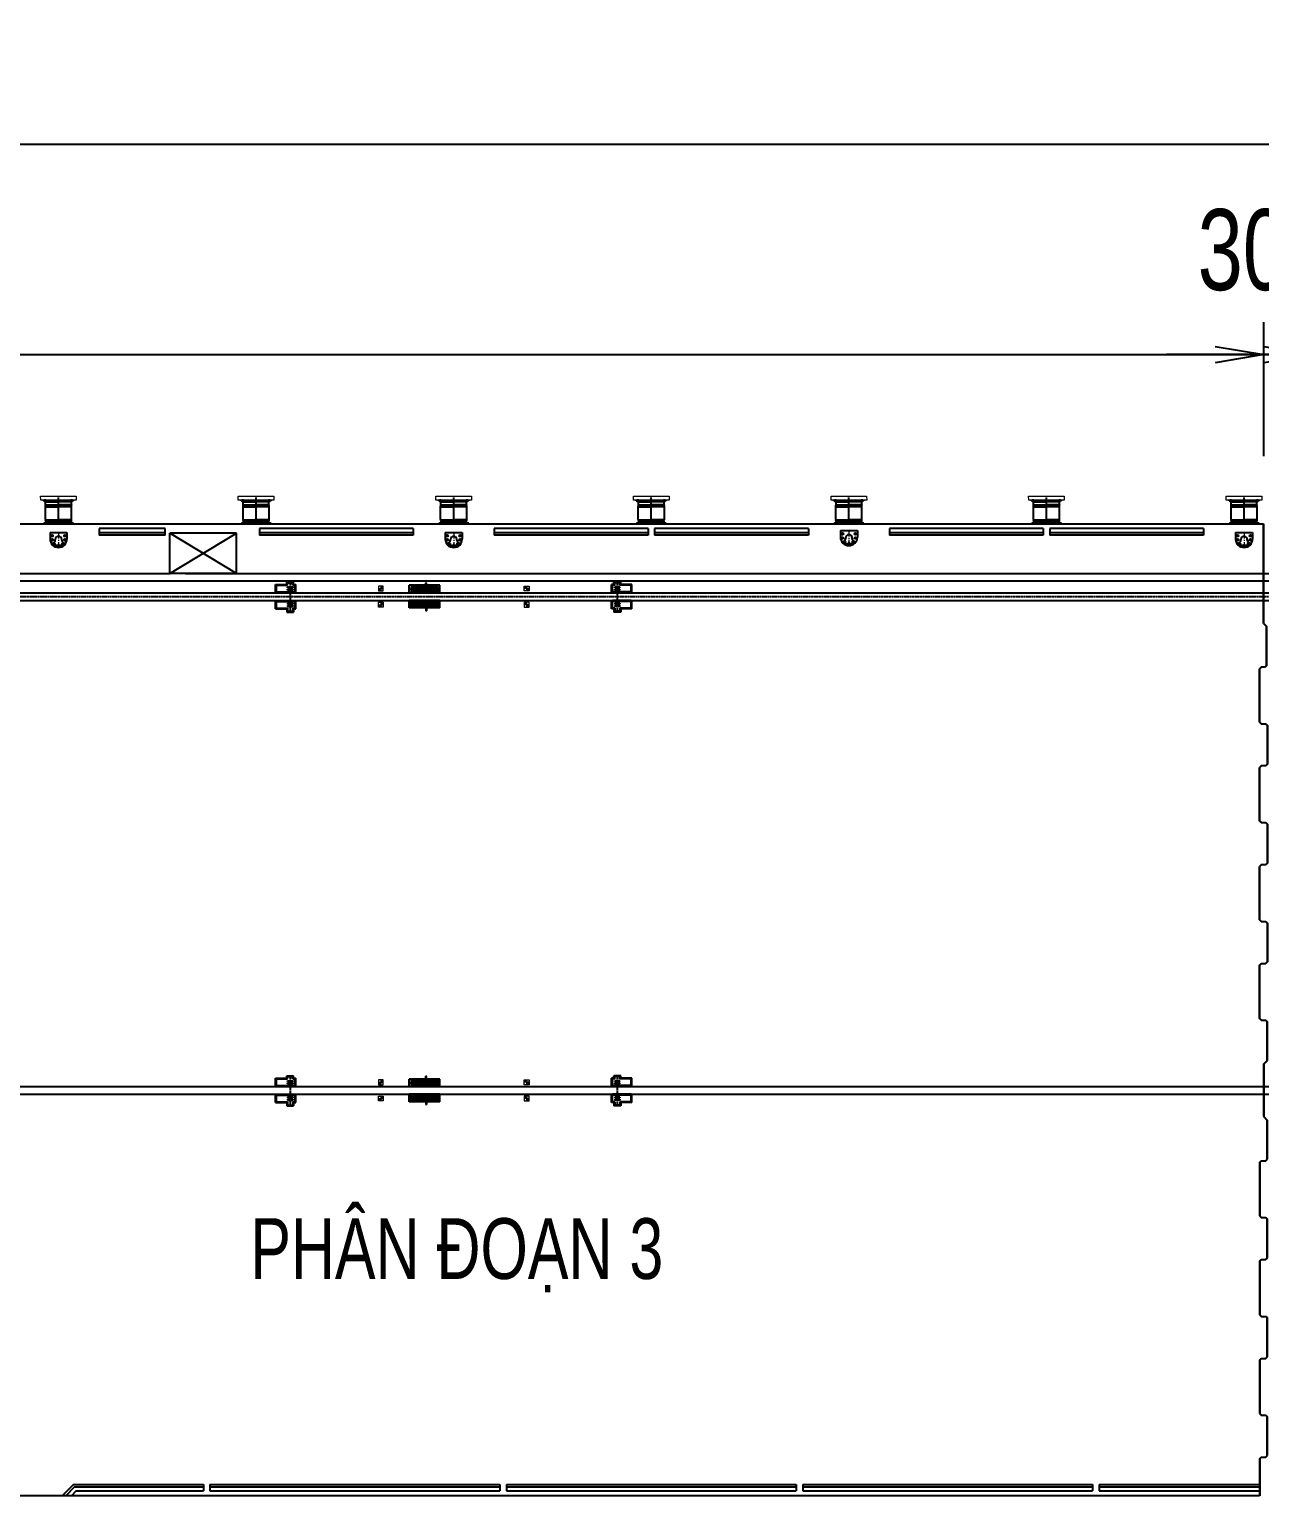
# Model space of a CAD drawing. Extents: x 3412 to 1212600, y 2456 to 246916.
# Drawn here: x 930326 to 1006291, y 128766 to 219290 of the extents above; entities that cross this region are included whole.
import ezdxf
from ezdxf.enums import TextEntityAlignment as Align

# ---------------------------------------------------------------- set-up
doc = ezdxf.new("R2010")
doc.units = 0
doc.header["$LTSCALE"] = 20
doc.header["$MEASUREMENT"] = 0
for name, pattern in [('ACAD_ISO10W100', [18, 12, -3, 0, -3]), ('CENTER', [2, 1.25, -0.25, 0.25, -0.25]), ('CENTER2', [28.575, 19.05, -3.175, 3.175, -3.175]), ('HIDDEN', [0.375, 0.25, -0.125])]:
    doc.linetypes.add(name, pattern=pattern)
doc.layers.get('0').update_dxf_attribs({"linetype": 'CONTINUOUS'})
doc.layers.get('DEFPOINTS').update_dxf_attribs({"linetype": 'CONTINUOUS'})
for name, color, linetype in [('BAO', 7, 'CONTINUOUS'), ('CEN', 1, 'CENTER'), ('DIM', 4, 'CONTINUOUS'), ('FENDER', 4, 'CONTINUOUS'), ('Gochanxe', 6, 'CONTINUOUS'), ('HATCH', 8, 'CONTINUOUS'), ('HIDDEN', 9, 'HIDDEN'), ('KHUAT', 8, 'HIDDEN'), ('Text-Vie', 4, 'CONTINUOUS'), ('THEP', 2, 'CONTINUOUS'), ('TRUC', 1, 'CENTER'), ('ve', 6, 'CONTINUOUS')]:
    doc.layers.add(name, color=color, linetype=linetype)
doc.styles.add('VNROMANS', font='vn_vni.shx', dxfattribs={"width": 0.75, "bigfont": 'bigfont.shx'})
doc.dimstyles.new('D2000', dxfattribs={"dimscale": 2000, "dimtxt": 2.5, "dimasz": 1.5, "dimexe": 1, "dimexo": 0, "dimgap": 0.65, "dimtad": 1, "dimdec": 0, "dimzin": 12, "dimdsep": 46, "dimtxsty": 'VNROMANS', "dimblk1": 'OPEN', "dimblk2": 'OPEN', "dimsah": 1, "dimcen": -1, "dimclrd": 4, "dimclre": 4, "dimclrt": 4, "dimadec": 0, "dimazin": 0, "dimtfac": 1, "dimtdec": 0, "dimtmove": 2, "dimatfit": 3, "dimldrblk": 'OPEN', "dimfxl": 1, "dimtolj": 1, "dimtzin": 12, "dimarcsym": 0})

# ---------------------------------------------------------------- blocks, each defined once
blk = doc.blocks.new('STOWN PIN')
at = {"layer": 'BAO'}
for p, q in [((1013225, 483978), (1013225, 483508)), ((1013225, 483978), (1015125, 483978)), ((1013225, 483508), (1015125, 483508)), ((1013355, 483903), (1013355, 483553)), ((1013355, 483903), (1014995, 483903)), ((1013355, 483553), (1014995, 483553)), ((1013475, 483818), (1013475, 483783)), ((1013475, 483818), (1014875, 483818)), ((1013475, 483783), (1014875, 483783)), ((1013475, 483638), (1013475, 483673)), ((1013475, 483673), (1014875, 483673)), ((1013475, 483638), (1014875, 483638)), ((1013575, 483818), (1013575, 483783)), ((1013575, 483638), (1013575, 483673)), ((1013875, 483853), (1013975, 483853)), ((1013875, 483853), (1013875, 483603)), ((1013875, 483603), (1013975, 483603)), ((1013975, 483853), (1013975, 483603)), ((1014375, 483853), (1014475, 483853)), ((1014375, 483853), (1014375, 483603)), ((1014375, 483603), (1014475, 483603)), ((1014475, 483853), (1014475, 483603)), ((1014775, 483818), (1014775, 483783)), ((1014775, 483638), (1014775, 483673)), ((1014875, 483818), (1014875, 483783)), ((1014875, 483638), (1014875, 483673)), ((1014995, 483903), (1014995, 483553)), ((1015125, 483978), (1015125, 483508)), ((1013225, 483048), (1013225, 482578)), ((1013225, 483048), (1015125, 483048)), ((1013225, 482578), (1015125, 482578)), ((1013355, 483003), (1014995, 483003)), ((1013355, 482653), (1013355, 483003)), ((1013355, 482653), (1014995, 482653)), ((1013475, 482918), (1014875, 482918)), ((1013475, 482918), (1013475, 482883)), ((1013475, 482883), (1014875, 482883)), ((1013475, 482773), (1014875, 482773)), ((1013475, 482738), (1013475, 482773)), ((1013475, 482738), (1014875, 482738)), ((1013575, 482918), (1013575, 482883)), ((1013575, 482738), (1013575, 482773)), ((1013875, 482703), (1013875, 482953)), ((1013875, 482953), (1013975, 482953)), ((1013875, 482703), (1013975, 482703)), ((1013975, 482703), (1013975, 482953)), ((1014375, 482703), (1014375, 482953)), ((1014375, 482953), (1014475, 482953)), ((1014375, 482703), (1014475, 482703)), ((1014475, 482703), (1014475, 482953)), ((1014775, 482918), (1014775, 482883)), ((1014775, 482738), (1014775, 482773)), ((1014875, 482918), (1014875, 482883)), ((1014875, 482738), (1014875, 482773)), ((1014995, 482653), (1014995, 483003)), ((1015125, 483048), (1015125, 482578))]:
    blk.add_line(p, q, dxfattribs=at)
at = {"layer": 'CEN', "ltscale": 0.1}
for p, q in [((1013225, 483728), (1015125, 483728)), ((1013460, 483803), (1013370, 483803)), ((1013460, 483653), (1013370, 483653)), ((1013415, 483848), (1013415, 483759)), ((1013415, 483609), (1013415, 483698)), ((1014075, 483764), (1014075, 483693)), ((1014890, 483803), (1014980, 483803)), ((1014890, 483653), (1014980, 483653)), ((1014935, 483848), (1014935, 483759)), ((1014935, 483609), (1014935, 483698)), ((1013225, 482828), (1015125, 482828)), ((1013460, 482903), (1013370, 482903)), ((1013460, 482753), (1013370, 482753)), ((1013415, 482948), (1013415, 482859)), ((1013415, 482709), (1013415, 482798)), ((1014075, 482793), (1014075, 482864)), ((1014890, 482903), (1014980, 482903)), ((1014890, 482753), (1014980, 482753)), ((1014935, 482948), (1014935, 482859)), ((1014935, 482709), (1014935, 482798))]:
    blk.add_line(p, q, dxfattribs=at)
at = {"layer": 'HIDDEN', "ltscale": 0.2}
for p, q in [((1014055, 483728), (1014055, 484151)), ((1014095, 483728), (1014095, 484151)), ((1014055, 482828), (1014055, 482406)), ((1014095, 482828), (1014095, 482406))]:
    blk.add_line(p, q, dxfattribs=at)
at = {"layer": 'KHUAT'}
for p, q in [((1013690, 483876), (1013780, 483876)), ((1013690, 483876), (1013690, 483786)), ((1013690, 483786), (1013780, 483786)), ((1013690, 483671), (1013780, 483671)), ((1013690, 483671), (1013690, 483581)), ((1013690, 483581), (1013780, 483581)), ((1013780, 483876), (1013780, 483786)), ((1013780, 483671), (1013780, 483581)), ((1014130, 483876), (1014130, 483786)), ((1014130, 483876), (1014220, 483876)), ((1014130, 483786), (1014220, 483786)), ((1014130, 483671), (1014130, 483581)), ((1014130, 483671), (1014220, 483671)), ((1014130, 483581), (1014220, 483581)), ((1014220, 483876), (1014220, 483786)), ((1014220, 483671), (1014220, 483581)), ((1014570, 483876), (1014660, 483876)), ((1014570, 483876), (1014570, 483786)), ((1014570, 483786), (1014660, 483786)), ((1014570, 483671), (1014660, 483671)), ((1014570, 483671), (1014570, 483581)), ((1014570, 483581), (1014660, 483581)), ((1014660, 483876), (1014660, 483786)), ((1014660, 483671), (1014660, 483581)), ((1013690, 482886), (1013690, 482961)), ((1013690, 482961), (1013780, 482961)), ((1013690, 482886), (1013780, 482886)), ((1013690, 482771), (1013780, 482771)), ((1013690, 482696), (1013690, 482771)), ((1013690, 482696), (1013780, 482696)), ((1013780, 482886), (1013780, 482961)), ((1013780, 482696), (1013780, 482771)), ((1014130, 482961), (1014220, 482961)), ((1014130, 482886), (1014130, 482961)), ((1014130, 482886), (1014220, 482886)), ((1014130, 482771), (1014220, 482771)), ((1014130, 482696), (1014130, 482771)), ((1014130, 482696), (1014220, 482696)), ((1014220, 482886), (1014220, 482961)), ((1014220, 482696), (1014220, 482771)), ((1014570, 482886), (1014570, 482961)), ((1014570, 482961), (1014660, 482961)), ((1014570, 482886), (1014660, 482886)), ((1014570, 482696), (1014570, 482771)), ((1014570, 482771), (1014660, 482771)), ((1014570, 482696), (1014660, 482696)), ((1014660, 482886), (1014660, 482961)), ((1014660, 482696), (1014660, 482771))]:
    blk.add_line(p, q, dxfattribs=at)
for centre in [(1014075, 483728), (1014075, 482828)]:
    blk.add_circle(centre, 20, dxfattribs=at)
for centre, radius, start, end in [((1014065, 484145), 12, 33.19479, 146.80525), ((1014085, 484145), 11.9, 33.18021, 146.81983), ((1014085, 484158), 11.9, 213.18021, 326.81983), ((1014065, 482412), 12, 213.19475, 326.80521), ((1014085, 482399), 11.9, 33.18017, 146.81979), ((1014085, 482412), 11.9, 213.18017, 326.81979)]:
    blk.add_arc(centre, radius, start, end, dxfattribs=at)
blk = doc.blocks.new('DEM1450')
at = {"layer": 'DIM', "color": 1, "linetype": 'CENTER2', "ltscale": 2}
for p, q in [((-1450804, 656360), (-1450804, 656532)), ((-1449154, 656360), (-1449154, 656532)), ((-1450804, 654952), (-1450804, 655124)), ((-1449154, 654952), (-1449154, 655124))]:
    blk.add_line(p, q, dxfattribs=at)
at = {"layer": 've', "color": 7}
for p, q in [((-1450904, 656425), (-1450904, 656467)), ((-1450904, 656467), (-1449054, 656467)), ((-1450904, 656425), (-1450846, 656425)), ((-1450774, 656367), (-1450846, 656425)), ((-1450846, 656425), (-1449979, 656425)), ((-1450774, 656367), (-1449979, 656367)), ((-1450774, 656188), (-1450774, 656367)), ((-1449054, 656425), (-1449979, 656425)), ((-1449184, 656367), (-1449979, 656367)), ((-1449184, 656367), (-1449112, 656425)), ((-1449184, 656188), (-1449184, 656367)), ((-1449054, 656425), (-1449054, 656467)), ((-1450786, 656065), (-1449979, 656065)), ((-1450786, 655290), (-1450786, 656058)), ((-1450785, 656072), (-1450775, 656174)), ((-1450774, 656181), (-1449979, 656181)), ((-1449184, 656181), (-1449979, 656181)), ((-1449172, 656065), (-1449979, 656065)), ((-1449173, 656072), (-1449183, 656174)), ((-1449172, 655290), (-1449172, 656058)), ((-1450904, 655059), (-1449979, 655059)), ((-1450904, 655017), (-1450904, 655059)), ((-1450904, 655017), (-1449054, 655017)), ((-1450751, 655117), (-1450809, 655059)), ((-1450784, 655269), (-1449979, 655269)), ((-1450757, 655173), (-1450780, 655249)), ((-1450752, 655153), (-1449979, 655153)), ((-1450751, 655117), (-1450751, 655132)), ((-1450751, 655117), (-1449979, 655117)), ((-1449173, 655269), (-1449979, 655269)), ((-1449205, 655153), (-1449979, 655153)), ((-1449207, 655117), (-1449979, 655117)), ((-1449054, 655059), (-1449979, 655059)), ((-1449719, 655059), (-1449894, 655059)), ((-1449174, 655059), (-1449219, 655059)), ((-1449207, 655117), (-1449207, 655132)), ((-1449207, 655117), (-1449207, 655132)), ((-1449207, 655117), (-1449149, 655059)), ((-1449207, 655117), (-1449174, 655084)), ((-1449201, 655173), (-1449178, 655249)), ((-1449054, 655017), (-1449054, 655059))]:
    blk.add_line(p, q, dxfattribs=at)
at = {"layer": 've', "color": 1, "linetype": 'ACAD_ISO10W100', "ltscale": 0.1}
blk.add_line((-1449979, 655017), (-1449979, 656639), dxfattribs=at)
blk.add_line((-1449979, 655017), (-1449979, 656639), dxfattribs=at)
at = {"layer": 've', "color": 7}
for centre, start, end in [((-1450641, 656058), 174.09386, 180), ((-1450919, 656188), 354.09386, 0), ((-1449039, 656188), 180, 185.90614), ((-1449317, 656058), 0, 5.90614), ((-1450641, 655290), 180, 196.78983), ((-1450896, 655132), 0, 16.78983), ((-1449062, 655132), 163.21017, 180), ((-1449317, 655290), 343.21017, 0)]:
    blk.add_arc(centre, 145, start, end, dxfattribs=at)
blk = doc.blocks.new('_OPEN')
at = {"color": 0, "linetype": 'ByBlock'}
for p, q in [((-1, 0.167), (0, 0)), ((0, 0), (-1, -0.167)), ((0, 0), (-1, 0))]:
    blk.add_line(p, q, dxfattribs=at)
blk = doc.blocks.new('*D77')
at = {"layer": 'DEFPOINTS', "color": 0, "transparency": 16777216}
for p in [(1009538, 199207), (809538, 192931), (1009538, 192931)]:
    blk.add_point(p, dxfattribs=at)
at = {"layer": 'DIM', "color": 4, "lineweight": -2, "transparency": 16777216}
for p, q in [((809538, 192931), (809538, 201207)), ((1009538, 192931), (1009538, 201207)), ((812538, 199207), (1006538, 199207))]:
    blk.add_line(p, q, dxfattribs=at)
at = {"layer": 'DIM', "color": 4, "lineweight": -2, "transparency": 16777216, "xscale": 3000, "yscale": 3000, "zscale": 3000, "rotation": 180}
blk.add_blockref('_OPEN', (809538, 199207), dxfattribs=at)
at = {"layer": 'DIM', "color": 4, "lineweight": -2, "transparency": 16777216, "xscale": 3000, "yscale": 3000, "zscale": 3000}
blk.add_blockref('_OPEN', (1009538, 199207), dxfattribs=at)
at = {"layer": 'DIM', "color": 4, "transparency": 16777216, "insert": (909538, 203007), "char_height": 5000, "attachment_point": 5, "style": 'VNROMANS'}
blk.add_mtext('\\A1;200000', dxfattribs=at)
blk = doc.blocks.new('*D79')
at = {"layer": 'DEFPOINTS', "color": 0, "transparency": 16777216}
for p in [(1206528, 212209), (406528, 192931), (1206528, 192931)]:
    blk.add_point(p, dxfattribs=at)
at = {"layer": 'DIM', "color": 4, "lineweight": -2, "transparency": 16777216}
for p, q in [((406528, 192931), (406528, 214209)), ((1206528, 192931), (1206528, 214209)), ((409528, 212209), (1203528, 212209))]:
    blk.add_line(p, q, dxfattribs=at)
at = {"layer": 'DIM', "color": 4, "lineweight": -2, "transparency": 16777216, "xscale": 3000, "yscale": 3000, "zscale": 3000, "rotation": 180}
blk.add_blockref('_OPEN', (406528, 212209), dxfattribs=at)
at = {"layer": 'DIM', "color": 4, "lineweight": -2, "transparency": 16777216, "xscale": 3000, "yscale": 3000, "zscale": 3000}
blk.add_blockref('_OPEN', (1206528, 212209), dxfattribs=at)
at = {"layer": 'DIM', "color": 4, "transparency": 16777216, "insert": (806528, 216009), "char_height": 5000, "attachment_point": 5, "style": 'VNROMANS'}
blk.add_mtext('\\A1;800000', dxfattribs=at)
blk = doc.blocks.new('KHE')
at = {"layer": 'BAO'}
for p, q in [((7378565, 1113151), (7378565, 1119311)), ((7378585, 1113151), (7378585, 1119311)), ((7378565, 1113151), (7378755, 1112961)), ((7378585, 1113151), (7378775, 1112961)), ((7378585, 1113151), (7378775, 1112961)), ((7378755, 1110561), (7378755, 1112961)), ((7378775, 1110561), (7378775, 1112961)), ((7378775, 1110561), (7378775, 1112961)), ((7378427, 1110461), (7378327, 1110361)), ((7378327, 1107061), (7378327, 1110361)), ((7378447, 1110461), (7378347, 1110361)), ((7378447, 1110461), (7378347, 1110361)), ((7378347, 1107061), (7378347, 1110361)), ((7378347, 1107061), (7378347, 1110361)), ((7378675, 1110461), (7378427, 1110461)), ((7378755, 1110561), (7378655, 1110461)), ((7378775, 1110561), (7378675, 1110461)), ((7378327, 1107061), (7378427, 1106961)), ((7378347, 1107061), (7378447, 1106961)), ((7378347, 1107061), (7378447, 1106961)), ((7378427, 1106961), (7378722, 1106961)), ((7378447, 1106961), (7378722, 1106961)), ((7378702, 1106961), (7378802, 1106861)), ((7378722, 1106961), (7378822, 1106861)), ((7378722, 1106961), (7378822, 1106861)), ((7378802, 1106861), (7378802, 1104461)), ((7378822, 1106861), (7378822, 1104461)), ((7378822, 1106861), (7378822, 1104461)), ((7378802, 1104461), (7378702, 1104361)), ((7378822, 1104461), (7378722, 1104361)), ((7378822, 1104461), (7378722, 1104361)), ((7378427, 1104361), (7378327, 1104261)), ((7378327, 1100961), (7378327, 1104261)), ((7378447, 1104361), (7378347, 1104261)), ((7378447, 1104361), (7378347, 1104261)), ((7378347, 1100961), (7378347, 1104261)), ((7378347, 1100961), (7378347, 1104261)), ((7378722, 1104361), (7378427, 1104361)), ((7378722, 1104361), (7378447, 1104361)), ((7378327, 1100961), (7378427, 1100861)), ((7378347, 1100961), (7378447, 1100861)), ((7378347, 1100961), (7378447, 1100861)), ((7378427, 1100861), (7378722, 1100861)), ((7378447, 1100861), (7378722, 1100861)), ((7378702, 1100861), (7378802, 1100761)), ((7378722, 1100861), (7378822, 1100761)), ((7378722, 1100861), (7378822, 1100761)), ((7378802, 1100761), (7378802, 1098361)), ((7378822, 1100761), (7378822, 1098361)), ((7378822, 1100761), (7378822, 1098361)), ((7378427, 1098261), (7378327, 1098161)), ((7378327, 1094861), (7378327, 1098161)), ((7378447, 1098261), (7378347, 1098161)), ((7378447, 1098261), (7378347, 1098161)), ((7378347, 1094861), (7378347, 1098161)), ((7378347, 1094861), (7378347, 1098161)), ((7378722, 1098261), (7378427, 1098261)), ((7378722, 1098261), (7378447, 1098261)), ((7378802, 1098361), (7378702, 1098261)), ((7378822, 1098361), (7378722, 1098261)), ((7378822, 1098361), (7378722, 1098261)), ((7378427, 1094761), (7378327, 1094861)), ((7378447, 1094761), (7378347, 1094861)), ((7378447, 1094761), (7378347, 1094861)), ((7378427, 1094761), (7378722, 1094761)), ((7378447, 1094761), (7378722, 1094761)), ((7378702, 1094761), (7378802, 1094661)), ((7378722, 1094761), (7378822, 1094661)), ((7378722, 1094761), (7378822, 1094661)), ((7378802, 1094661), (7378802, 1092261)), ((7378822, 1094661), (7378822, 1092261)), ((7378822, 1094661), (7378822, 1092261)), ((7378327, 1092061), (7378427, 1092161)), ((7378327, 1088761), (7378327, 1092061)), ((7378347, 1092061), (7378447, 1092161)), ((7378347, 1092061), (7378447, 1092161)), ((7378347, 1088761), (7378347, 1092061)), ((7378347, 1088761), (7378347, 1092061)), ((7378427, 1092161), (7378722, 1092161)), ((7378447, 1092161), (7378722, 1092161)), ((7378802, 1092261), (7378702, 1092161)), ((7378822, 1092261), (7378722, 1092161)), ((7378822, 1092261), (7378722, 1092161)), ((7378427, 1088661), (7378327, 1088761)), ((7378447, 1088661), (7378347, 1088761)), ((7378447, 1088661), (7378347, 1088761)), ((7378427, 1088661), (7378722, 1088661)), ((7378447, 1088661), (7378722, 1088661)), ((7378702, 1088661), (7378802, 1088561)), ((7378722, 1088661), (7378822, 1088561)), ((7378722, 1088661), (7378822, 1088561)), ((7378802, 1086181), (7378802, 1088561)), ((7378822, 1086181), (7378822, 1088561)), ((7378565, 1085943), (7378802, 1086181)), ((7378565, 1085943), (7378565, 1082718)), ((7378585, 1085943), (7378822, 1086181)), ((7378585, 1085943), (7378585, 1082718)), ((7378585, 1085943), (7378585, 1082718)), ((7378565, 1082718), (7378802, 1082481)), ((7378585, 1082718), (7378822, 1082481)), ((7378805, 1080081), (7378802, 1082481)), ((7378825, 1080081), (7378822, 1082481)), ((7378327, 1079881), (7378427, 1079981)), ((7378347, 1079881), (7378447, 1079981)), ((7378347, 1079881), (7378447, 1079981)), ((7378427, 1079981), (7378725, 1079981)), ((7378447, 1079981), (7378722, 1079981)), ((7378705, 1079981), (7378805, 1080081)), ((7378725, 1079981), (7378825, 1080081)), ((7378725, 1079981), (7378825, 1080081)), ((7378327, 1079881), (7378327, 1076581)), ((7378347, 1079881), (7378347, 1076581)), ((7378347, 1079881), (7378347, 1076581)), ((7378327, 1076581), (7378427, 1076481)), ((7378347, 1076581), (7378447, 1076481)), ((7378347, 1076581), (7378447, 1076481)), ((7378427, 1076481), (7378722, 1076481)), ((7378447, 1076481), (7378722, 1076481)), ((7378702, 1076481), (7378802, 1076381)), ((7378722, 1076481), (7378822, 1076381)), ((7378722, 1076481), (7378822, 1076381)), ((7378802, 1073981), (7378802, 1076381)), ((7378822, 1073981), (7378822, 1076381)), ((7378822, 1073981), (7378822, 1076381)), ((7378327, 1073781), (7378427, 1073881)), ((7378327, 1073781), (7378327, 1070481)), ((7378347, 1073781), (7378447, 1073881)), ((7378347, 1073781), (7378447, 1073881)), ((7378347, 1073781), (7378347, 1070481)), ((7378347, 1073781), (7378347, 1070481)), ((7378427, 1073881), (7378722, 1073881)), ((7378447, 1073881), (7378722, 1073881)), ((7378702, 1073881), (7378802, 1073981)), ((7378722, 1073881), (7378822, 1073981)), ((7378722, 1073881), (7378822, 1073981)), ((7378327, 1070481), (7378427, 1070381)), ((7378347, 1070481), (7378447, 1070381)), ((7378347, 1070481), (7378447, 1070381)), ((7378427, 1070381), (7378722, 1070381)), ((7378447, 1070381), (7378722, 1070381)), ((7378702, 1070381), (7378802, 1070281)), ((7378722, 1070381), (7378822, 1070281)), ((7378722, 1070381), (7378822, 1070281)), ((7378802, 1067881), (7378802, 1070281)), ((7378822, 1067881), (7378822, 1070281)), ((7378822, 1067881), (7378822, 1070281)), ((7378327, 1067681), (7378427, 1067781)), ((7378327, 1067681), (7378327, 1064381)), ((7378347, 1067681), (7378447, 1067781)), ((7378347, 1067681), (7378447, 1067781)), ((7378347, 1067681), (7378347, 1064381)), ((7378347, 1067681), (7378347, 1064381)), ((7378427, 1067781), (7378722, 1067781)), ((7378447, 1067781), (7378722, 1067781)), ((7378702, 1067781), (7378802, 1067881)), ((7378722, 1067781), (7378822, 1067881)), ((7378722, 1067781), (7378822, 1067881)), ((7378327, 1064381), (7378427, 1064281)), ((7378347, 1064381), (7378447, 1064281)), ((7378347, 1064381), (7378447, 1064281)), ((7378427, 1064281), (7378722, 1064281)), ((7378447, 1064281), (7378722, 1064281)), ((7378702, 1064281), (7378802, 1064181)), ((7378722, 1064281), (7378822, 1064181)), ((7378722, 1064281), (7378822, 1064181)), ((7378802, 1061781), (7378802, 1064181)), ((7378822, 1061781), (7378822, 1064181)), ((7378822, 1061781), (7378822, 1064181)), ((7378327, 1061581), (7378427, 1061681)), ((7378327, 1061581), (7378327, 1059311)), ((7378347, 1061581), (7378447, 1061681)), ((7378347, 1061581), (7378447, 1061681)), ((7378347, 1061581), (7378347, 1059311)), ((7378347, 1061581), (7378347, 1059311)), ((7378427, 1061681), (7378722, 1061681)), ((7378447, 1061681), (7378722, 1061681)), ((7378702, 1061681), (7378802, 1061781)), ((7378722, 1061681), (7378822, 1061781)), ((7378722, 1061681), (7378822, 1061781))]:
    blk.add_line(p, q, dxfattribs=at)
blk = doc.blocks.new('*D87')
at = {"layer": 'DEFPOINTS', "color": 0, "transparency": 16777216}
for p in [(1009538, 199207), (1006539, 192931), (1009538, 192931)]:
    blk.add_point(p, dxfattribs=at)
at = {"layer": 'DIM', "color": 4, "lineweight": -2, "transparency": 16777216}
for p, q in [((1006539, 192931), (1006539, 201207)), ((1009538, 192931), (1009538, 201207)), ((1003539, 199207), (1000539, 199207)), ((1006539, 199207), (1009538, 199207)), ((1012538, 199207), (1015538, 199207))]:
    blk.add_line(p, q, dxfattribs=at)
at = {"layer": 'DIM', "color": 4, "lineweight": -2, "transparency": 16777216, "xscale": 3000, "yscale": 3000, "zscale": 3000}
blk.add_blockref('_OPEN', (1006539, 199207), dxfattribs=at)
at = {"layer": 'DIM', "color": 4, "lineweight": -2, "transparency": 16777216, "xscale": 3000, "yscale": 3000, "zscale": 3000, "rotation": 180}
blk.add_blockref('_OPEN', (1009538, 199207), dxfattribs=at)
at = {"layer": 'DIM', "color": 4, "transparency": 16777216, "insert": (1008039, 205657), "char_height": 5000, "attachment_point": 5, "style": 'VNROMANS'}
blk.add_mtext('\\A1;3000', dxfattribs=at)
blk = doc.blocks.new('gcx')
at = {"layer": 'Gochanxe'}
for p, q in [((528100, -300), (528100, -700)), ((532183, -300), (528100, -300)), ((532183, -550), (528100, -550)), ((532183, -700), (528100, -700)), ((532183, -700), (532183, -300)), ((538000, -300), (538000, -700)), ((547500, -300), (538000, -300)), ((547500, -550), (538000, -550)), ((547500, -700), (538000, -700)), ((547500, -300), (547500, -700)), ((552500, -300), (552500, -700)), ((562000, -300), (552500, -300)), ((562000, -550), (552500, -550)), ((562000, -700), (552500, -700)), ((562000, -300), (562000, -700)), ((562400, -300), (562400, -700)), ((571900, -300), (562400, -300)), ((571900, -550), (562400, -550)), ((571900, -700), (562400, -700)), ((571900, -300), (571900, -700)), ((576900, -300), (576900, -700)), ((586400, -300), (576900, -300)), ((586400, -550), (576900, -550)), ((586400, -700), (576900, -700)), ((586400, -300), (586400, -700)), ((586800, -300), (586800, -700)), ((596300, -300), (586800, -300)), ((596300, -550), (586800, -550)), ((596300, -700), (586800, -700)), ((596300, -300), (596300, -700)), ((526530, -59300), (525830, -60000)), ((526592, -59450), (526042, -60000)), ((526696, -59700), (526396, -60000)), ((526530, -59300), (534550, -59300)), ((526592, -59450), (534550, -59450)), ((526696, -59700), (534550, -59700)), ((534550, -59300), (534550, -59700)), ((534950, -59300), (534950, -59700)), ((534950, -59300), (552850, -59300)), ((534950, -59450), (552850, -59450)), ((534950, -59700), (552850, -59700)), ((552850, -59300), (552850, -59700)), ((553250, -59300), (553250, -59700)), ((553250, -59300), (571150, -59300)), ((553250, -59450), (571150, -59450)), ((553250, -59700), (571150, -59700)), ((571150, -59300), (571150, -59700)), ((571550, -59300), (571550, -59700)), ((571550, -59300), (589450, -59300)), ((571550, -59450), (589450, -59450)), ((571550, -59700), (589450, -59700)), ((589450, -59300), (589450, -59700)), ((589850, -59300), (589850, -59700)), ((589850, -59300), (599753, -59300)), ((589850, -59450), (599753, -59450)), ((589850, -59700), (599753, -59700))]:
    blk.add_line(p, q, dxfattribs=at)

msp = doc.modelspace()

# ---------------------------------------------------------------- hatches: boundary and pattern name
at = {"layer": 'BAO', "linetype": 'ByBlock', "lineweight": 15}
h = msp.add_hatch(color=256, dxfattribs=at)
h.paths.add_polyline_path([(952178.412, 184915.991), (952028.412, 184915.991), (952028.412, 184765.991), (952178.412, 184765.991)])
h.paths.add_polyline_path([(952028.412, 184765.991), (951878.412, 184765.991), (951878.412, 184615.991), (952028.412, 184615.991)])
h = msp.add_hatch(color=256, dxfattribs=at)
h.paths.add_polyline_path([(960878.412, 184915.991), (961028.412, 184915.991), (961028.412, 184765.991), (960878.412, 184765.991)])
h.paths.add_polyline_path([(961028.412, 184765.991), (961178.412, 184765.991), (961178.412, 184615.991), (961028.412, 184615.991)])
h = msp.add_hatch(color=256, dxfattribs=at)
h.paths.add_polyline_path([(952178.412, 183915.991), (952028.412, 183915.991), (952028.412, 183765.991), (952178.412, 183765.991)])
h.paths.add_polyline_path([(952028.412, 183765.991), (951878.412, 183765.991), (951878.412, 183615.991), (952028.412, 183615.991)])
h = msp.add_hatch(color=256, dxfattribs=at)
h.paths.add_polyline_path([(960878.412, 183915.991), (961028.412, 183915.991), (961028.412, 183765.991), (960878.412, 183765.991)])
h.paths.add_polyline_path([(961028.412, 183765.991), (961178.412, 183765.991), (961178.412, 183615.991), (961028.412, 183615.991)])
h = msp.add_hatch(color=256, dxfattribs=at)
h.paths.add_polyline_path([(952178.412, 154435.991), (952028.412, 154435.991), (952028.412, 154285.991), (952178.412, 154285.991)])
h.paths.add_polyline_path([(952028.412, 154285.991), (951878.412, 154285.991), (951878.412, 154135.991), (952028.412, 154135.991)])
h = msp.add_hatch(color=256, dxfattribs=at)
h.paths.add_polyline_path([(960878.412, 154435.991), (961028.412, 154435.991), (961028.412, 154285.991), (960878.412, 154285.991)])
h.paths.add_polyline_path([(961028.412, 154285.991), (961178.412, 154285.991), (961178.412, 154135.991), (961028.412, 154135.991)])
h = msp.add_hatch(color=256, dxfattribs=at)
h.paths.add_polyline_path([(952178.412, 153435.991), (952028.412, 153435.991), (952028.412, 153285.991), (952178.412, 153285.991)])
h.paths.add_polyline_path([(952028.412, 153285.991), (951878.412, 153285.991), (951878.412, 153135.991), (952028.412, 153135.991)])
h = msp.add_hatch(color=256, dxfattribs=at)
h.paths.add_polyline_path([(960878.412, 153435.991), (961028.412, 153435.991), (961028.412, 153285.991), (960878.412, 153285.991)])
h.paths.add_polyline_path([(961028.412, 153285.991), (961178.412, 153285.991), (961178.412, 153135.991), (961028.412, 153135.991)])

# ---------------------------------------------------------------- linework, layer by layer
at = {"color": 7}
for p, q in [((906538.412, 188765.991), (950398.412, 188765.991)), ((950398.412, 188765.991), (1006518.412, 188765.991))]:
    msp.add_line(p, q, dxfattribs=at)
at = {"layer": 'BAO'}
for p, q in [((980406.196, 188346.991), (980406.196, 187939.491)), ((980406.196, 188346.991), (981451.196, 188346.991)), ((981451.196, 188346.991), (981451.196, 187939.491)), ((931605.912, 188230.991), (931605.912, 187823.491)), ((931605.912, 188230.991), (932650.912, 188230.991)), ((931930.691, 187744.076), (931930.691, 187797.187)), ((932326.132, 187744.076), (932326.132, 187797.187)), ((932650.912, 188230.991), (932650.912, 187823.491)), ((939010.912, 185695.991), (943110.961, 188195.991)), ((943110.912, 185695.991), (939010.912, 188195.991)), ((943110.912, 185695.991), (943110.912, 188195.991)), ((956005.912, 188230.991), (956005.912, 187823.491)), ((956005.912, 188230.991), (957050.912, 188230.991)), ((956330.691, 187744.076), (956330.691, 187797.187)), ((956726.132, 187744.076), (956726.132, 187797.187)), ((957050.912, 188230.991), (957050.912, 187823.491)), ((980730.975, 187860.076), (980730.975, 187913.187)), ((981126.417, 187860.076), (981126.417, 187913.187)), ((1004805.912, 188230.991), (1004805.912, 187823.491)), ((1004805.912, 188230.991), (1005850.912, 188230.991)), ((1005130.691, 187744.076), (1005130.691, 187797.187)), ((1005526.132, 187744.076), (1005526.132, 187797.187)), ((1005850.912, 188230.991), (1005850.912, 187823.491)), ((818710.961, 185695.991), (939010.912, 185695.991)), ((939978.412, 185695.991), (1015078.412, 185695.991)), ((815078.412, 185235.991), (939978.412, 185235.991)), ((939978.412, 185235.991), (1015078.412, 185235.991)), ((945528.412, 185020.991), (946218.412, 185020.991)), ((945528.412, 184545.991), (945528.412, 185020.991)), ((945578.412, 184970.991), (945528.412, 185020.991)), ((945578.412, 184970.991), (946268.412, 184970.991)), ((945578.412, 184495.991), (945578.412, 184970.991)), ((946218.412, 185170.991), (946638.412, 185170.991)), ((946218.412, 185020.991), (946218.412, 185170.991)), ((946268.412, 185120.991), (946218.412, 185170.991)), ((946218.412, 185020.991), (946268.412, 184970.991)), ((946268.412, 184970.991), (946268.412, 185120.991)), ((946268.412, 185120.991), (946588.412, 185120.991)), ((946268.412, 184815.991), (946268.412, 184865.991)), ((946268.412, 184865.991), (946588.412, 184865.991)), ((946268.412, 184815.991), (946588.412, 184815.991)), ((946268.412, 184725.991), (946588.412, 184725.991)), ((946268.412, 184675.991), (946268.412, 184725.991)), ((946268.412, 184675.991), (946588.412, 184675.991)), ((946588.412, 185120.991), (946638.412, 185170.991)), ((946588.412, 184970.991), (946588.412, 185120.991)), ((946638.412, 185020.991), (946588.412, 184970.991)), ((946588.412, 184970.991), (946728.412, 184970.991)), ((946588.412, 184815.991), (946588.412, 184865.991)), ((946588.412, 184675.991), (946588.412, 184725.991)), ((946638.412, 185020.991), (946638.412, 185170.991)), ((946638.412, 185020.991), (946778.412, 185020.991)), ((946728.412, 184495.991), (946728.412, 184970.991)), ((946778.412, 184545.991), (946778.412, 185020.991)), ((966278.412, 184545.991), (966278.412, 185020.991)), ((966418.412, 185020.991), (966278.412, 185020.991)), ((966328.412, 184495.991), (966328.412, 184970.991)), ((966468.412, 184970.991), (966328.412, 184970.991)), ((966838.412, 185170.991), (966418.412, 185170.991)), ((966418.412, 185020.991), (966418.412, 185170.991)), ((966468.412, 185120.991), (966418.412, 185170.991)), ((966418.412, 185020.991), (966468.412, 184970.991)), ((966468.412, 184970.991), (966468.412, 185120.991)), ((966788.412, 185120.991), (966468.412, 185120.991)), ((966468.412, 184815.991), (966468.412, 184865.991)), ((966788.412, 184865.991), (966468.412, 184865.991)), ((966788.412, 184815.991), (966468.412, 184815.991)), ((966788.412, 184725.991), (966468.412, 184725.991)), ((966468.412, 184675.991), (966468.412, 184725.991)), ((966788.412, 184675.991), (966468.412, 184675.991)), ((966788.412, 185120.991), (966838.412, 185170.991)), ((966788.412, 184970.991), (966788.412, 185120.991)), ((966838.412, 185020.991), (966788.412, 184970.991)), ((967478.412, 184970.991), (966788.412, 184970.991)), ((966788.412, 184815.991), (966788.412, 184865.991)), ((966788.412, 184675.991), (966788.412, 184725.991)), ((966838.412, 185020.991), (966838.412, 185170.991)), ((967528.412, 185020.991), (966838.412, 185020.991)), ((967478.412, 184970.991), (967528.412, 185020.991)), ((967478.412, 184495.991), (967478.412, 184970.991)), ((967528.412, 184545.991), (967528.412, 185020.991)), ((411706.595, 184495.991), (1008695.912, 184495.991)), ((411706.595, 184035.991), (1008695.912, 184035.991)), ((936178.412, 184495.991), (939978.412, 184495.991)), ((945578.412, 184495.991), (945528.412, 184545.991)), ((945578.412, 184035.991), (945528.412, 183985.991)), ((945528.412, 183510.991), (945528.412, 183985.991)), ((945578.412, 184570.991), (946728.412, 184570.991)), ((945578.412, 184495.991), (946728.412, 184495.991)), ((945578.412, 184035.991), (946728.412, 184035.991)), ((945578.412, 183560.991), (945578.412, 184035.991)), ((945578.412, 183960.991), (946728.412, 183960.991)), ((946268.412, 183855.991), (946588.412, 183855.991)), ((946268.412, 183855.991), (946268.412, 183805.991)), ((946268.412, 183805.991), (946588.412, 183805.991)), ((946588.412, 183855.991), (946588.412, 183805.991)), ((946778.412, 184545.991), (946728.412, 184495.991)), ((946778.412, 183985.991), (946728.412, 184035.991)), ((946728.412, 183560.991), (946728.412, 184035.991)), ((946778.412, 183510.991), (946778.412, 183985.991)), ((966278.412, 184545.991), (966328.412, 184495.991)), ((966278.412, 183985.991), (966328.412, 184035.991)), ((966278.412, 183510.991), (966278.412, 183985.991)), ((967478.412, 184570.991), (966328.412, 184570.991)), ((967478.412, 184495.991), (966328.412, 184495.991)), ((967478.412, 184035.991), (966328.412, 184035.991)), ((966328.412, 183560.991), (966328.412, 184035.991)), ((967478.412, 183960.991), (966328.412, 183960.991)), ((966788.412, 183855.991), (966468.412, 183855.991)), ((966468.412, 183855.991), (966468.412, 183805.991)), ((966788.412, 183805.991), (966468.412, 183805.991)), ((966788.412, 183855.991), (966788.412, 183805.991)), ((967478.412, 184495.991), (967528.412, 184545.991)), ((967478.412, 184035.991), (967528.412, 183985.991)), ((967478.412, 183560.991), (967478.412, 184035.991)), ((967528.412, 183510.991), (967528.412, 183985.991)), ((945578.412, 183560.991), (945528.412, 183510.991)), ((945528.412, 183510.991), (946218.412, 183510.991)), ((945578.412, 183560.991), (946268.412, 183560.991)), ((946268.412, 183560.991), (946218.412, 183510.991)), ((946218.412, 183510.991), (946218.412, 183310.991)), ((946268.412, 183360.991), (946218.412, 183310.991)), ((946218.412, 183310.991), (946638.412, 183310.991)), ((946268.412, 183715.991), (946268.412, 183665.991)), ((946268.412, 183715.991), (946588.412, 183715.991)), ((946268.412, 183665.991), (946588.412, 183665.991)), ((946268.412, 183560.991), (946268.412, 183360.991)), ((946268.412, 183360.991), (946588.412, 183360.991)), ((946588.412, 183715.991), (946588.412, 183665.991)), ((946638.412, 183510.991), (946588.412, 183560.991)), ((946588.412, 183560.991), (946728.412, 183560.991)), ((946588.412, 183560.991), (946588.412, 183360.991)), ((946588.412, 183360.991), (946638.412, 183310.991)), ((946638.412, 183510.991), (946778.412, 183510.991)), ((946638.412, 183510.991), (946638.412, 183310.991)), ((946728.412, 183560.991), (946778.412, 183510.991)), ((966328.412, 183560.991), (966278.412, 183510.991)), ((966418.412, 183510.991), (966278.412, 183510.991)), ((966468.412, 183560.991), (966328.412, 183560.991)), ((966418.412, 183510.991), (966468.412, 183560.991)), ((966418.412, 183510.991), (966418.412, 183310.991)), ((966468.412, 183360.991), (966418.412, 183310.991)), ((966838.412, 183310.991), (966418.412, 183310.991)), ((966468.412, 183715.991), (966468.412, 183665.991)), ((966788.412, 183715.991), (966468.412, 183715.991)), ((966788.412, 183665.991), (966468.412, 183665.991)), ((966468.412, 183560.991), (966468.412, 183360.991)), ((966788.412, 183360.991), (966468.412, 183360.991)), ((966788.412, 183715.991), (966788.412, 183665.991)), ((966788.412, 183560.991), (966838.412, 183510.991)), ((966788.412, 183560.991), (966788.412, 183360.991)), ((967478.412, 183560.991), (966788.412, 183560.991)), ((966788.412, 183360.991), (966838.412, 183310.991)), ((966838.412, 183510.991), (966838.412, 183310.991)), ((967528.412, 183510.991), (966838.412, 183510.991)), ((967478.412, 183560.991), (967528.412, 183510.991)), ((411706.595, 154015.991), (1009210.535, 154015.991)), ((945528.412, 154540.991), (946218.412, 154540.991)), ((945528.412, 154065.991), (945528.412, 154540.991)), ((945578.412, 154490.991), (945528.412, 154540.991)), ((945578.412, 154015.991), (945528.412, 154065.991)), ((945578.412, 154490.991), (946268.412, 154490.991)), ((945578.412, 154015.991), (945578.412, 154490.991)), ((945578.412, 154090.991), (946728.412, 154090.991)), ((945578.412, 154015.991), (946728.412, 154015.991)), ((946218.412, 154690.991), (946638.412, 154690.991)), ((946218.412, 154540.991), (946218.412, 154690.991)), ((946268.412, 154640.991), (946218.412, 154690.991)), ((946218.412, 154540.991), (946268.412, 154490.991)), ((946268.412, 154490.991), (946268.412, 154640.991)), ((946268.412, 154640.991), (946588.412, 154640.991)), ((946268.412, 154335.991), (946268.412, 154385.991)), ((946268.412, 154385.991), (946588.412, 154385.991)), ((946268.412, 154335.991), (946588.412, 154335.991)), ((946268.412, 154245.991), (946588.412, 154245.991)), ((946268.412, 154195.991), (946268.412, 154245.991)), ((946268.412, 154195.991), (946588.412, 154195.991)), ((946588.412, 154640.991), (946638.412, 154690.991)), ((946588.412, 154490.991), (946588.412, 154640.991)), ((946638.412, 154540.991), (946588.412, 154490.991)), ((946588.412, 154490.991), (946728.412, 154490.991)), ((946588.412, 154335.991), (946588.412, 154385.991)), ((946588.412, 154195.991), (946588.412, 154245.991)), ((946638.412, 154540.991), (946638.412, 154690.991)), ((946638.412, 154540.991), (946778.412, 154540.991)), ((946728.412, 154015.991), (946728.412, 154490.991)), ((946778.412, 154065.991), (946728.412, 154015.991)), ((946778.412, 154065.991), (946778.412, 154540.991)), ((966278.412, 154065.991), (966278.412, 154540.991)), ((966418.412, 154540.991), (966278.412, 154540.991)), ((966278.412, 154065.991), (966328.412, 154015.991)), ((966328.412, 154015.991), (966328.412, 154490.991)), ((966468.412, 154490.991), (966328.412, 154490.991)), ((967478.412, 154090.991), (966328.412, 154090.991)), ((967478.412, 154015.991), (966328.412, 154015.991)), ((966838.412, 154690.991), (966418.412, 154690.991)), ((966418.412, 154540.991), (966418.412, 154690.991)), ((966468.412, 154640.991), (966418.412, 154690.991)), ((966418.412, 154540.991), (966468.412, 154490.991)), ((966468.412, 154490.991), (966468.412, 154640.991)), ((966788.412, 154640.991), (966468.412, 154640.991)), ((966468.412, 154335.991), (966468.412, 154385.991)), ((966788.412, 154385.991), (966468.412, 154385.991)), ((966788.412, 154335.991), (966468.412, 154335.991)), ((966788.412, 154245.991), (966468.412, 154245.991)), ((966468.412, 154195.991), (966468.412, 154245.991)), ((966788.412, 154195.991), (966468.412, 154195.991)), ((966788.412, 154640.991), (966838.412, 154690.991)), ((966788.412, 154490.991), (966788.412, 154640.991)), ((966838.412, 154540.991), (966788.412, 154490.991)), ((967478.412, 154490.991), (966788.412, 154490.991)), ((966788.412, 154335.991), (966788.412, 154385.991)), ((966788.412, 154195.991), (966788.412, 154245.991)), ((966838.412, 154540.991), (966838.412, 154690.991)), ((967528.412, 154540.991), (966838.412, 154540.991)), ((967478.412, 154490.991), (967528.412, 154540.991)), ((967478.412, 154015.991), (967478.412, 154490.991)), ((967478.412, 154015.991), (967528.412, 154065.991)), ((967528.412, 154065.991), (967528.412, 154540.991)), ((411706.595, 153555.991), (1009210.535, 153555.991)), ((945578.412, 153555.991), (945528.412, 153505.991)), ((945528.412, 153030.991), (945528.412, 153505.991)), ((945578.412, 153080.991), (945528.412, 153030.991)), ((945528.412, 153030.991), (946218.412, 153030.991)), ((945578.412, 153555.991), (946728.412, 153555.991)), ((945578.412, 153080.991), (945578.412, 153555.991)), ((945578.412, 153480.991), (946728.412, 153480.991)), ((945578.412, 153080.991), (946268.412, 153080.991)), ((946268.412, 153080.991), (946218.412, 153030.991)), ((946218.412, 153030.991), (946218.412, 152830.991)), ((946268.412, 153375.991), (946588.412, 153375.991)), ((946268.412, 153375.991), (946268.412, 153325.991)), ((946268.412, 153325.991), (946588.412, 153325.991)), ((946268.412, 153235.991), (946268.412, 153185.991)), ((946268.412, 153235.991), (946588.412, 153235.991)), ((946268.412, 153185.991), (946588.412, 153185.991)), ((946268.412, 153080.991), (946268.412, 152880.991)), ((946588.412, 153375.991), (946588.412, 153325.991)), ((946588.412, 153235.991), (946588.412, 153185.991)), ((946638.412, 153030.991), (946588.412, 153080.991)), ((946588.412, 153080.991), (946728.412, 153080.991)), ((946588.412, 153080.991), (946588.412, 152880.991)), ((946638.412, 153030.991), (946778.412, 153030.991)), ((946638.412, 153030.991), (946638.412, 152830.991)), ((946778.412, 153505.991), (946728.412, 153555.991)), ((946728.412, 153080.991), (946728.412, 153555.991)), ((946728.412, 153080.991), (946778.412, 153030.991)), ((946778.412, 153030.991), (946778.412, 153505.991)), ((966278.412, 153505.991), (966328.412, 153555.991)), ((966278.412, 153030.991), (966278.412, 153505.991)), ((966328.412, 153080.991), (966278.412, 153030.991)), ((966418.412, 153030.991), (966278.412, 153030.991)), ((967478.412, 153555.991), (966328.412, 153555.991)), ((966328.412, 153080.991), (966328.412, 153555.991)), ((967478.412, 153480.991), (966328.412, 153480.991)), ((966468.412, 153080.991), (966328.412, 153080.991)), ((966418.412, 153030.991), (966468.412, 153080.991)), ((966418.412, 153030.991), (966418.412, 152830.991)), ((966788.412, 153375.991), (966468.412, 153375.991)), ((966468.412, 153375.991), (966468.412, 153325.991)), ((966788.412, 153325.991), (966468.412, 153325.991)), ((966468.412, 153235.991), (966468.412, 153185.991)), ((966788.412, 153235.991), (966468.412, 153235.991)), ((966788.412, 153185.991), (966468.412, 153185.991)), ((966468.412, 153080.991), (966468.412, 152880.991)), ((966788.412, 153375.991), (966788.412, 153325.991)), ((966788.412, 153235.991), (966788.412, 153185.991)), ((966788.412, 153080.991), (966838.412, 153030.991)), ((966788.412, 153080.991), (966788.412, 152880.991)), ((967478.412, 153080.991), (966788.412, 153080.991)), ((966838.412, 153030.991), (966838.412, 152830.991)), ((967528.412, 153030.991), (966838.412, 153030.991)), ((967478.412, 153555.991), (967528.412, 153505.991)), ((967478.412, 153080.991), (967478.412, 153555.991)), ((967478.412, 153080.991), (967528.412, 153030.991)), ((967528.412, 153030.991), (967528.412, 153505.991)), ((946268.412, 152880.991), (946218.412, 152830.991)), ((946218.412, 152830.991), (946638.412, 152830.991)), ((946268.412, 152880.991), (946588.412, 152880.991)), ((946588.412, 152880.991), (946638.412, 152830.991)), ((966468.412, 152880.991), (966418.412, 152830.991)), ((966838.412, 152830.991), (966418.412, 152830.991)), ((966788.412, 152880.991), (966468.412, 152880.991)), ((966788.412, 152880.991), (966838.412, 152830.991))]:
    msp.add_line(p, q, dxfattribs=at)
at = {"layer": 'BAO', "ltscale": 0.003}
for p, q in [((939010.912, 185695.991), (939010.912, 188195.991)), ((943110.961, 188195.991), (939010.912, 188195.991)), ((943110.912, 185695.991), (939010.912, 185695.991)), ((1006280.912, 128765.991), (906300.912, 128765.991))]:
    msp.add_line(p, q, dxfattribs=at)
at = {"layer": 'BAO', "color": 2, "linetype": 'ByBlock', "lineweight": 15}
for p, q in [((951878.412, 184765.991), (952178.412, 184765.991)), ((952028.412, 184915.991), (952028.412, 184615.991)), ((961178.412, 184765.991), (960878.412, 184765.991)), ((961028.412, 184915.991), (961028.412, 184615.991)), ((951878.412, 183765.991), (952178.412, 183765.991)), ((952028.412, 183915.991), (952028.412, 183615.991)), ((961178.412, 183765.991), (960878.412, 183765.991)), ((961028.412, 183915.991), (961028.412, 183615.991)), ((951878.412, 154285.991), (952178.412, 154285.991)), ((952028.412, 154435.991), (952028.412, 154135.991)), ((961178.412, 154285.991), (960878.412, 154285.991)), ((961028.412, 154435.991), (961028.412, 154135.991)), ((951878.412, 153285.991), (952178.412, 153285.991)), ((952028.412, 153435.991), (952028.412, 153135.991)), ((961178.412, 153285.991), (960878.412, 153285.991)), ((961028.412, 153435.991), (961028.412, 153135.991))]:
    msp.add_line(p, q, dxfattribs=at)
at = {"layer": 'BAO', "lineweight": 15, "ltscale": 400}
for points in [[(931023.412, 190465.991), (933223.412, 190465.991), (933228.412, 190215.991), (931028.412, 190215.991)], [(943223.412, 190465.991), (945423.412, 190465.991), (945428.412, 190215.991), (943228.412, 190215.991)], [(955423.412, 190465.991), (957623.412, 190465.991), (957628.412, 190215.991), (955428.412, 190215.991)], [(967623.412, 190465.991), (969823.412, 190465.991), (969828.412, 190215.991), (967628.412, 190215.991)], [(979823.412, 190465.991), (982023.412, 190465.991), (982028.412, 190215.991), (979828.412, 190215.991)], [(992023.412, 190465.991), (994223.412, 190465.991), (994228.412, 190215.991), (992028.412, 190215.991)], [(1004223.412, 190465.991), (1006423.412, 190465.991), (1006428.412, 190215.991), (1004228.412, 190215.991)]]:
    msp.add_lwpolyline(points, close=True, dxfattribs=at)
at = {"layer": 'BAO', "color": 2, "linetype": 'ByBlock', "lineweight": 15}
for points in [[(951878.412, 184615.991), (952178.412, 184615.991), (952178.412, 184915.991), (951878.412, 184915.991)], [(961178.412, 184615.991), (960878.412, 184615.991), (960878.412, 184915.991), (961178.412, 184915.991)], [(951878.412, 183915.991), (952178.412, 183915.991), (952178.412, 183615.991), (951878.412, 183615.991)], [(961178.412, 183915.991), (960878.412, 183915.991), (960878.412, 183615.991), (961178.412, 183615.991)], [(951878.412, 154135.991), (952178.412, 154135.991), (952178.412, 154435.991), (951878.412, 154435.991)], [(961178.412, 154135.991), (960878.412, 154135.991), (960878.412, 154435.991), (961178.412, 154435.991)], [(951878.412, 153435.991), (952178.412, 153435.991), (952178.412, 153135.991), (951878.412, 153135.991)], [(961178.412, 153435.991), (960878.412, 153435.991), (960878.412, 153135.991), (961178.412, 153135.991)]]:
    msp.add_lwpolyline(points, close=True, dxfattribs=at)
at = {"layer": 'BAO'}
for centre in [(931733.412, 188027.991), (931733.412, 187773.991), (932523.412, 188027.991), (932523.412, 187773.991), (956133.412, 188027.991), (956133.412, 187773.991), (956923.412, 188027.991), (956923.412, 187773.991), (980533.696, 188143.991), (980533.696, 187889.991), (981323.696, 188143.991), (981323.696, 187889.991), (1004933.412, 188027.991), (1004933.412, 187773.991), (1005723.412, 188027.991), (1005723.412, 187773.991)]:
    msp.add_circle(centre, 54, dxfattribs=at)
at = {"layer": 'BAO', "color": 8}
for centre in [(931733.412, 188027.991), (931733.412, 187773.991), (932523.412, 188027.991), (932523.412, 187773.991), (956133.412, 188027.991), (956133.412, 187773.991), (956923.412, 188027.991), (956923.412, 187773.991), (980533.696, 188143.991), (980533.696, 187889.991), (981323.696, 188143.991), (981323.696, 187889.991), (1004933.412, 188027.991), (1004933.412, 187773.991), (1005723.412, 188027.991), (1005723.412, 187773.991)]:
    msp.add_circle(centre, 28, dxfattribs=at)
at = {"layer": 'BAO'}
for centre, radius, start, end in [((932128.412, 187823.491), 522.5, 180, 0), ((932128.412, 187427.991), 54, 177.67268723, 2.32731277), ((956528.412, 187823.491), 522.5, 180, 0), ((956528.412, 187427.991), 54, 177.67268723, 2.32731277), ((980928.696, 187939.491), 522.5, 180, 0), ((980928.696, 187543.991), 54, 177.67268723, 2.32731277), ((1005328.412, 187823.491), 522.5, 180, 0), ((1005328.412, 187427.991), 54, 177.67268723, 2.32731277)]:
    msp.add_arc(centre, radius, start, end, dxfattribs=at)
at = {"layer": 'BAO', "color": 8}
for centre in [(932128.412, 187427.991), (956528.412, 187427.991), (980928.696, 187543.991), (1005328.412, 187427.991)]:
    msp.add_arc(centre, 28, 175.50824564, 4.49175436, dxfattribs=at)
at = {"layer": 'DIM', "color": 8, "linetype": 'HIDDEN', "ltscale": 0.06}
for centre, radius in [((931855.912, 187535.991), 54), ((931855.912, 187535.991), 28), ((932400.912, 187535.991), 54), ((932400.912, 187535.991), 28), ((956255.912, 187535.991), 54), ((956255.912, 187535.991), 28), ((956800.912, 187535.991), 54), ((956800.912, 187535.991), 28), ((980656.196, 187651.991), 54), ((980656.196, 187651.991), 28), ((981201.196, 187651.991), 54), ((981201.196, 187651.991), 28), ((1005055.912, 187535.991), 54), ((1005055.912, 187535.991), 28), ((1005600.912, 187535.991), 54), ((1005600.912, 187535.991), 28)]:
    msp.add_circle(centre, radius, dxfattribs=at)
for centre, radius, start, end in [((932128.412, 187427.991), 54, 2.32731277, 177.67268723), ((932128.412, 187427.991), 28, 4.49175436, 175.50824564), ((956528.412, 187427.991), 54, 2.32731277, 177.67268723), ((956528.412, 187427.991), 28, 4.49175436, 175.50824564), ((980928.696, 187543.991), 54, 2.32731277, 177.67268723), ((980928.696, 187543.991), 28, 4.49175436, 175.50824564), ((1005328.412, 187427.991), 54, 2.32731277, 177.67268723), ((1005328.412, 187427.991), 28, 4.49175436, 175.50824564)]:
    msp.add_arc(centre, radius, start, end, dxfattribs=at)
at = {"layer": 'FENDER', "color": 7}
for p, q in [((931826.68, 187436.024), (932430.143, 187436.024)), ((956226.68, 187436.024), (956830.143, 187436.024)), ((980626.965, 187552.024), (981230.427, 187552.024)), ((1005026.68, 187436.024), (1005630.143, 187436.024))]:
    msp.add_line(p, q, dxfattribs=at)
for centre, radius, start, end in [((931826.68, 187509.293), 73.269, 108.22139852, 270), ((931733.811, 187763.993), 197.885, 290.7035262, 354.22339249), ((932128.412, 187789.136), 197.885, 2.33195928, 177.66804072), ((932523.012, 187763.993), 197.885, 185.77660751, 250.63772962), ((932430.143, 187509.293), 73.269, 270, 68.1556019), ((956226.68, 187509.293), 73.269, 108.22139852, 270), ((956133.811, 187763.993), 197.885, 290.7035262, 354.22339249), ((956528.412, 187789.136), 197.885, 2.33195928, 177.66804072), ((956923.012, 187763.993), 197.885, 185.77660751, 250.63772962), ((956830.143, 187509.293), 73.269, 270, 68.1556019), ((980626.965, 187625.293), 73.269, 108.22139852, 270), ((980534.096, 187879.993), 197.885, 290.7035262, 354.22339249), ((980928.696, 187905.136), 197.885, 2.33195928, 177.66804072), ((981323.296, 187879.993), 197.885, 185.77660751, 250.63772962), ((981230.427, 187625.293), 73.269, 270, 68.1556019), ((1005026.68, 187509.293), 73.269, 108.22139852, 270), ((1004933.811, 187763.993), 197.885, 290.7035262, 354.22339249), ((1005328.412, 187789.136), 197.885, 2.33195928, 177.66804072), ((1005723.012, 187763.993), 197.885, 185.77660751, 250.63772962), ((1005630.143, 187509.293), 73.269, 270, 68.1556019)]:
    msp.add_arc(centre, radius, start, end, dxfattribs=at)
at = {"layer": 'TRUC', "lineweight": 5, "ltscale": 15}
for p, q in [((980928.696, 188346.991), (980928.696, 187416.991)), ((931658.412, 188027.991), (931808.412, 188027.991)), ((931658.412, 187773.991), (931808.412, 187773.991)), ((931733.412, 188102.991), (931733.412, 187952.991)), ((931733.412, 187848.991), (931733.412, 187698.991)), ((931780.912, 187535.991), (931930.912, 187535.991)), ((931855.912, 187610.991), (931855.912, 187460.991)), ((932053.412, 187427.991), (932203.412, 187427.991)), ((932128.412, 188230.991), (932128.412, 187300.991)), ((932325.912, 187535.991), (932475.912, 187535.991)), ((932400.912, 187610.991), (932400.912, 187460.991)), ((932448.412, 187773.991), (932598.412, 187773.991)), ((932523.412, 187848.991), (932523.412, 187698.991)), ((956058.412, 188027.991), (956208.412, 188027.991)), ((956058.412, 187773.991), (956208.412, 187773.991)), ((956133.412, 188102.991), (956133.412, 187952.991)), ((956133.412, 187848.991), (956133.412, 187698.991)), ((956180.912, 187535.991), (956330.912, 187535.991)), ((956255.912, 187610.991), (956255.912, 187460.991)), ((956453.412, 187427.991), (956603.412, 187427.991)), ((956528.412, 188230.991), (956528.412, 187300.991)), ((956725.912, 187535.991), (956875.912, 187535.991)), ((956800.912, 187610.991), (956800.912, 187460.991)), ((956848.412, 187773.991), (956998.412, 187773.991)), ((956923.412, 187848.991), (956923.412, 187698.991)), ((980458.696, 188143.991), (980608.696, 188143.991)), ((980458.696, 187889.991), (980608.696, 187889.991)), ((980533.696, 188218.991), (980533.696, 188068.991)), ((980533.696, 187964.991), (980533.696, 187814.991)), ((980581.196, 187651.991), (980731.196, 187651.991)), ((980656.196, 187726.991), (980656.196, 187576.991)), ((980853.696, 187543.991), (981003.696, 187543.991)), ((981126.196, 187651.991), (981276.196, 187651.991)), ((981201.196, 187726.991), (981201.196, 187576.991)), ((981248.696, 187889.991), (981398.696, 187889.991)), ((981323.696, 187964.991), (981323.696, 187814.991)), ((1004858.412, 188027.991), (1005008.412, 188027.991)), ((1004858.412, 187773.991), (1005008.412, 187773.991)), ((1004933.412, 188102.991), (1004933.412, 187952.991)), ((1004933.412, 187848.991), (1004933.412, 187698.991)), ((1004980.912, 187535.991), (1005130.912, 187535.991)), ((1005055.912, 187610.991), (1005055.912, 187460.991)), ((1005253.412, 187427.991), (1005403.412, 187427.991)), ((1005328.412, 188230.991), (1005328.412, 187300.991)), ((1005525.912, 187535.991), (1005675.912, 187535.991)), ((1005600.912, 187610.991), (1005600.912, 187460.991)), ((1005648.412, 187773.991), (1005798.412, 187773.991)), ((1005723.412, 187848.991), (1005723.412, 187698.991))]:
    msp.add_line(p, q, dxfattribs=at)
at = {"layer": 'TRUC', "ltscale": 0.025}
for p, q in [((932448.412, 188027.991), (932598.412, 188027.991)), ((932523.412, 188102.991), (932523.412, 187952.991)), ((956848.412, 188027.991), (956998.412, 188027.991)), ((956923.412, 188102.991), (956923.412, 187952.991)), ((981248.696, 188143.991), (981398.696, 188143.991)), ((981323.696, 188218.991), (981323.696, 188068.991)), ((1005648.412, 188027.991), (1005798.412, 188027.991)), ((1005723.412, 188102.991), (1005723.412, 187952.991))]:
    msp.add_line(p, q, dxfattribs=at)
at = {"layer": 'TRUC', "ltscale": 8}
for p, q in [((946428.412, 185170.991), (946428.412, 183310.991)), ((966628.412, 185170.991), (966628.412, 183310.991)), ((946428.412, 154690.991), (946428.412, 152830.991)), ((966628.412, 154690.991), (966628.412, 152830.991))]:
    msp.add_line(p, q, dxfattribs=at)
at = {"layer": 'TRUC', "ltscale": 0.05}
msp.add_line((411706.595, 184265.991), (1008695.912, 184265.991), dxfattribs=at)

# ---------------------------------------------------------------- block references
at = {"layer": 'Gochanxe', "color": 4}
msp.add_blockref('gcx', (406528.412, 188765.991), dxfattribs=at)
at = {"layer": 'HATCH'}
msp.add_blockref('KHE', (-6372046.145, -930544.712), dxfattribs=at)
at = {"layer": 'THEP', "rotation": 180}
for p in [(1968903.355, 667544.466), (1968903.355, 637064.466)]:
    msp.add_blockref('STOWN PIN', p, dxfattribs=at)
at = {"layer": 'TRUC', "linetype": 'ByBlock'}
for p in [(2382106.99, -466251.002), (2394306.99, -466251.002), (2406506.99, -466251.002), (2418706.99, -466251.002), (2430906.99, -466251.002), (2443106.99, -466251.002), (2455306.99, -466251.002)]:
    msp.add_blockref('DEM1450', p, dxfattribs=at)

# ---------------------------------------------------------------- texts
at = {"layer": 'Text-Vie', "style": 'VNROMANS', "width": 0.75}
msp.add_text('PHAÂN ÑOAÏN 3', height=3750, dxfattribs=at).set_placement((956720.268, 144113.596), align=Align.MIDDLE)

# ---------------------------------------------------------------- dimensions: what is measured, and where the dimension line sits
at = {"layer": 'DIM'}
for base, p1, p2, picture, middle in [((1206528.412, 212209.29), (406528.412, 192931.328), (1206528.412, 192931.328), '*D79', (806528.412, 216009.29)), ((1009538.412, 199207.304), (1006538.728, 192931.328), (1009538.412, 192931.328), '*D87', (1008038.57, 205657.304)), ((1009538.412, 199207.304), (809538.412, 192931.328), (1009538.412, 192931.328), '*D77', (909538.412, 203007.304))]:
    dim = msp.add_linear_dim(base=base, p1=p1, p2=p2, dimstyle='D2000', override={"dimzin": 1}, dxfattribs=at)
    dim.commit()
    dim.dimension.update_dxf_attribs({"geometry": picture, "text_midpoint": middle})

doc.saveas('drawing.dxf')
